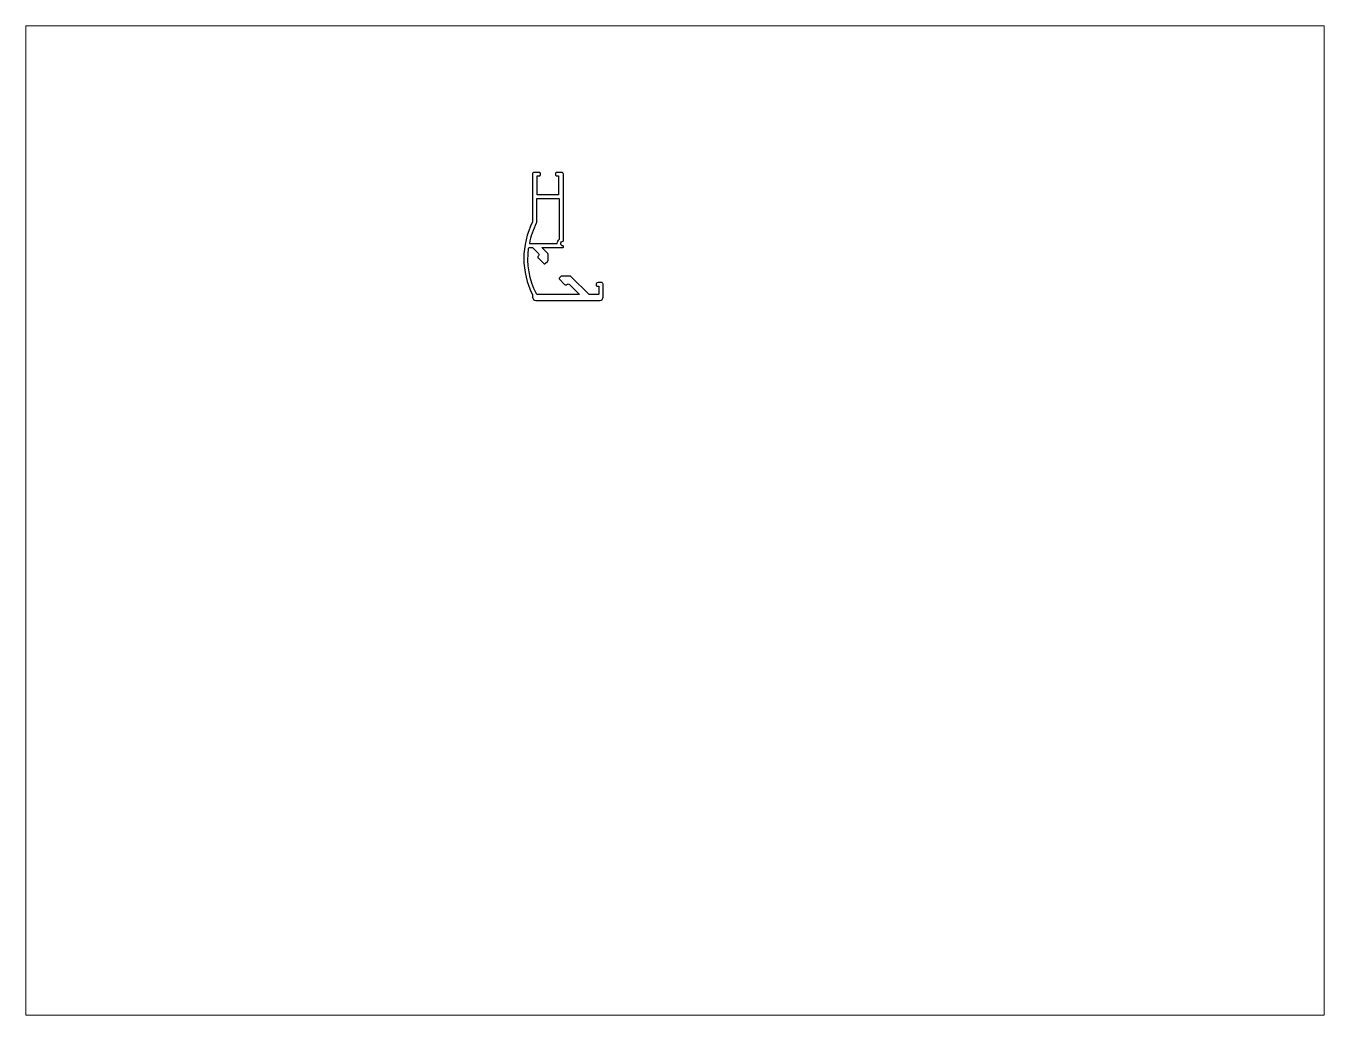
# Paper-space layout 'Layout1' of a CAD drawing. Extents: x 27 to 240, y 20 to 183.
# The model-space entities are those that its viewports show. They can reach past a viewport. Long polylines and large blocks are cut down to what shows.
import ezdxf

# ---------------------------------------------------------------- set-up
doc = ezdxf.new("R2010")
doc.units = 0
doc.header["$LTSCALE"] = 15
doc.layers.get('0').update_dxf_attribs({"linetype": 'CONTINUOUS'})

msp = doc.modelspace()

# ---------------------------------------------------------------- linework, layer by layer
msp.add_line((158.4, 200.44), (158.4, 200.44))
msp.add_lwpolyline([(150.96, 211.41), (157.15, 211.41, 0.414214), (157.35, 211.61), (157.35, 211.73, 0.414214), (157.2, 211.88), (157.2, 211.88, -0.921112), (157.2, 213.3), (157.2, 213.3, 0.414214), (157.35, 213.45), (157.35, 233.21, 0.414214), (156.85, 233.71), (155.3, 233.71, 0.414214), (155, 233.41), (155, 233.01, 0.414214), (155.3, 232.71), (155.9, 232.71), (155.9, 227.11), (149.6, 227.11), (149.6, 232.71), (150.2, 232.71, 0.414214), (150.5, 233.01), (150.5, 233.41, 0.414214), (150.2, 233.71), (148.65, 233.71, 0.414214), (148.15, 233.21), (148.15, 219.02, 0.235285), (148.15, 197.32), (148.15, 196.71, 0.414214), (149.15, 195.71), (168.15, 195.71, 0.414214), (169.15, 196.71), (169.15, 200.51, 0.414214), (168.65, 201.01), (167.65, 201.01, 0.414214), (167.05, 200.41), (167.05, 200.21, 0.414214), (167.35, 199.91), (167.85, 199.91), (167.85, 197.71, -0.414214), (167.55, 197.41), (164.96, 197.41), (159.55, 202.83, 0.198912), (159.33, 202.91), (156.75, 202.91, 0.198912), (156.54, 202.83), (156.14, 202.42, 0.414214), (156.14, 202), (157.69, 200.44, 0.414214), (158.4, 200.44, -0.414214), (159.11, 200.44), (162.13, 197.41), (149.63, 197.41, -0.339971), (149.34, 197.64, -0.151613), (146.99, 211.15, -0.376805), (147.29, 211.41), (148.14, 211.41), (149.9, 209.65, -0.414214), (149.9, 208.94), (149.9, 208.94, 0.414214), (149.9, 208.23), (151.51, 206.63, 0.414214), (151.93, 206.63), (152.69, 207.39, 0.198912), (152.78, 207.6), (152.78, 209.47, 0.198912), (152.69, 209.68), (150.96, 211.41)], format="xyb")
msp.add_lwpolyline([(149.35, 225.91), (149.35, 218.85, -0.117795), (149.3, 218.63, 0.069018), (147.23, 212.61), (155.54, 212.61, -0.217353), (156.15, 213.9), (156.15, 225.91)], format="xyb", close=True)

psp = doc.layouts.get("Layout1")

# ---------------------------------------------------------------- viewports
at = {"layer": '0', "color": 0, "linetype": 'BYBLOCK', "ltscale": 0.05}
psp.add_viewport(center=(133.35, 101.6), size=(213.36, 162.56), view_center_point=(190.51, 130.3), view_height=293.8955, dxfattribs=at)

doc.saveas('drawing.dxf')
